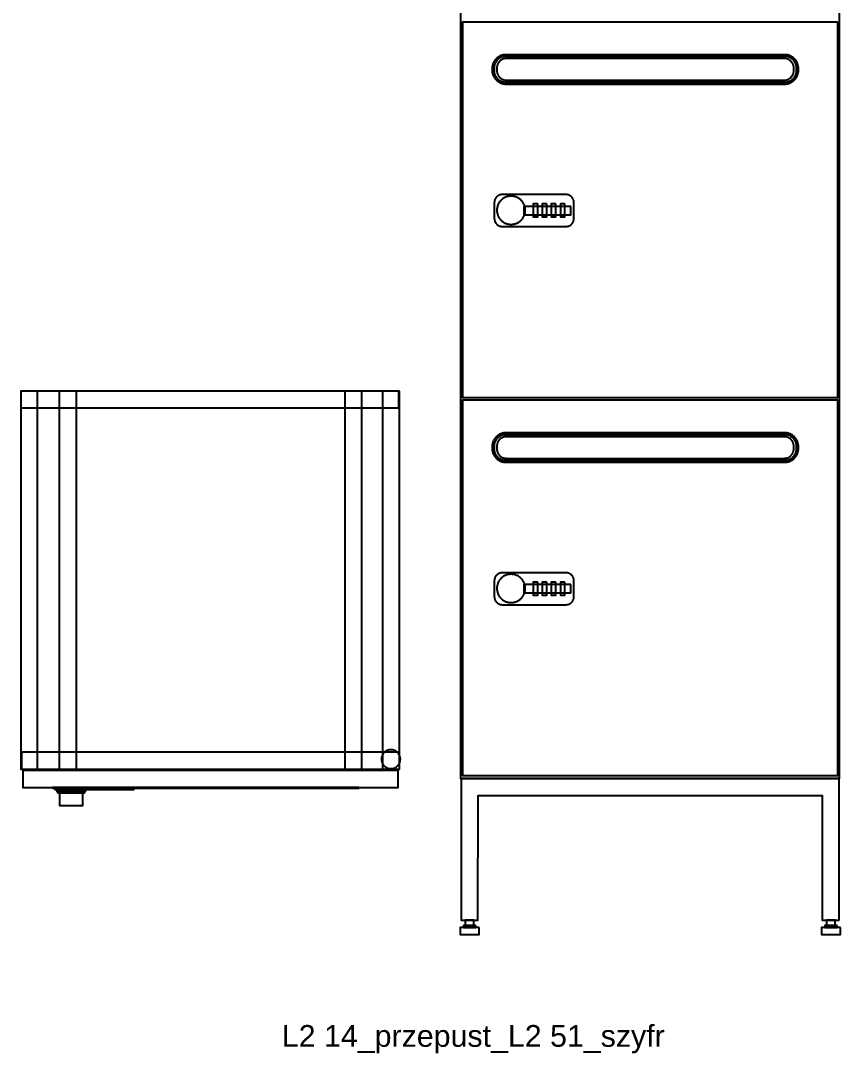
# Model space of a CAD drawing. Header units: millimetres. Extents: x 1075 to 13200, y 678 to 7235.
# Drawn here: x 2129 to 2996, y 921 to 2014 of the extents above; entities that cross this region are included whole.
import ezdxf

# ---------------------------------------------------------------- set-up
doc = ezdxf.new("R2010")
doc.units = ezdxf.units.MM
doc.styles.add('Arial', font='arial.ttf')

msp = doc.modelspace()

# ---------------------------------------------------------------- linework, layer by layer
at = {"color": 0}
for points in [[(2528.6, 1621.7), (2128.6, 1621.7), (2128.6, 1603.9), (2528.6, 1603.9)], [(2146.5, 1621.7), (2128.6, 1621.7), (2128.6, 1221.8), (2146.5, 1221.8)], [(2187.5, 1621.6), (2169.4, 1621.6), (2169.4, 1221.8), (2187.5, 1221.8)], [(2489.5, 1621.6), (2471.4, 1621.6), (2471.4, 1221.8), (2489.5, 1221.8)], [(2529.4, 1621.8), (2511.4, 1621.8), (2511.4, 1221.8), (2529.4, 1221.8)], [(2529.5, 1239.7), (2129.5, 1239.7), (2129.5, 1221.7), (2529.5, 1221.7)], [(2530.3, 1232.4), (2530.3, 1232.9), (2530.2, 1233.4), (2530.2, 1233.9), (2530.1, 1234.4), (2530, 1234.9), (2529.8, 1235.3), (2529.7, 1235.8), (2529.5, 1236.3), (2529.3, 1236.7), (2529.1, 1237.1), (2528.8, 1237.6), (2528.6, 1238), (2528.3, 1238.4), (2528, 1238.7), (2527.7, 1239.1), (2527.3, 1239.4), (2527, 1239.8), (2526.6, 1240.1), (2526.3, 1240.4), (2525.9, 1240.7), (2525.5, 1240.9), (2525, 1241.2), (2524.6, 1241.4), (2524.2, 1241.6), (2523.7, 1241.8), (2523.2, 1241.9), (2522.8, 1242.1), (2522.3, 1242.2), (2521.8, 1242.3), (2521.3, 1242.3), (2520.8, 1242.4), (2520.3, 1242.4), (2519.8, 1242.4), (2519.3, 1242.3), (2518.8, 1242.3), (2518.3, 1242.2), (2517.8, 1242.1), (2517.3, 1241.9), (2516.8, 1241.8), (2516.4, 1241.6), (2515.9, 1241.4), (2515.5, 1241.2), (2515.1, 1240.9), (2514.7, 1240.7), (2514.3, 1240.4), (2513.9, 1240.1), (2513.6, 1239.8), (2513.2, 1239.4), (2512.9, 1239.1), (2512.6, 1238.7), (2512.3, 1238.4), (2512, 1238), (2511.7, 1237.6), (2511.5, 1237.1), (2511.3, 1236.7), (2511.1, 1236.3), (2510.9, 1235.8), (2510.7, 1235.3), (2510.6, 1234.9), (2510.5, 1234.4), (2510.4, 1233.9), (2510.3, 1233.4), (2510.3, 1232.9), (2510.3, 1232.4), (2510.3, 1231.9), (2510.3, 1231.4), (2510.4, 1230.9), (2510.5, 1230.4), (2510.6, 1229.9), (2510.7, 1229.4), (2510.9, 1228.9), (2511.1, 1228.5), (2511.3, 1228), (2511.5, 1227.6), (2511.7, 1227.2), (2512, 1226.8), (2512.3, 1226.4), (2512.6, 1226), (2512.9, 1225.7), (2513.2, 1225.3), (2513.6, 1225), (2513.9, 1224.7), (2514.3, 1224.4), (2514.7, 1224.1), (2515.1, 1223.8), (2515.5, 1223.6), (2515.9, 1223.4), (2516.4, 1223.2), (2516.8, 1223), (2517.3, 1222.8), (2517.8, 1222.7), (2518.3, 1222.6), (2518.8, 1222.5), (2519.3, 1222.4), (2519.8, 1222.4), (2520.3, 1222.4), (2520.8, 1222.4), (2521.3, 1222.4), (2521.8, 1222.5), (2522.3, 1222.6), (2522.8, 1222.7), (2523.2, 1222.8), (2523.7, 1223), (2524.2, 1223.2), (2524.6, 1223.4), (2525, 1223.6), (2525.5, 1223.8), (2525.9, 1224.1), (2526.3, 1224.4), (2526.6, 1224.7), (2527, 1225), (2527.3, 1225.3), (2527.7, 1225.7), (2528, 1226), (2528.3, 1226.4), (2528.6, 1226.8), (2528.8, 1227.2), (2529.1, 1227.6), (2529.3, 1228), (2529.5, 1228.5), (2529.7, 1228.9), (2529.8, 1229.4), (2530, 1229.9), (2530.1, 1230.4), (2530.2, 1230.9), (2530.2, 1231.4), (2530.3, 1231.9)], [(2527.9, 1220.6), (2130.9, 1220.6), (2130.9, 1202.6), (2527.9, 1202.6)], [(2486.4, 1202.6), (2162.4, 1202.6), (2162.4, 1202.2), (2162.4, 1202.1), (2162.4, 1202.1), (2162.4, 1202.1), (2162.4, 1202.1), (2162.4, 1202), (2162.4, 1202), (2162.4, 1202), (2162.4, 1202), (2162.5, 1201.9), (2162.5, 1201.9), (2162.5, 1201.9), (2162.5, 1201.9), (2162.5, 1201.9), (2162.5, 1201.8), (2162.5, 1201.8), (2162.6, 1201.8), (2162.6, 1201.8), (2162.6, 1201.8), (2162.6, 1201.8), (2162.6, 1201.7), (2162.7, 1201.7), (2162.7, 1201.7), (2162.7, 1201.7), (2162.7, 1201.7), (2162.7, 1201.7), (2162.8, 1201.7), (2162.8, 1201.7), (2162.8, 1201.7), (2162.8, 1201.7), (2162.9, 1201.7), (2162.9, 1201.6), (2162.9, 1201.6), (2485.9, 1201.6), (2485.9, 1201.6), (2485.9, 1201.7), (2485.9, 1201.7), (2486, 1201.7), (2486, 1201.7), (2486, 1201.7), (2486, 1201.7), (2486.1, 1201.7), (2486.1, 1201.7), (2486.1, 1201.7), (2486.1, 1201.7), (2486.2, 1201.7), (2486.2, 1201.8), (2486.2, 1201.8), (2486.2, 1201.8), (2486.2, 1201.8), (2486.3, 1201.8), (2486.3, 1201.8), (2486.3, 1201.9), (2486.3, 1201.9), (2486.3, 1201.9), (2486.3, 1201.9), (2486.3, 1201.9), (2486.3, 1202), (2486.4, 1202), (2486.4, 1202), (2486.4, 1202), (2486.4, 1202.1), (2486.4, 1202.1), (2486.4, 1202.1), (2486.4, 1202.1), (2486.4, 1202.2)], [(2248.4, 1202.6), (2164.6, 1202.6), (2164.6, 1200.2), (2248.4, 1200.2)], [(2194.2, 1201.7), (2176.7, 1201.7), (2176.7, 1200.5), (2194.2, 1200.5)], [(2197.1, 1200.1), (2167, 1200.1), (2167, 1198.2), (2197.1, 1198.2)], [(2196.1, 1198.3), (2168, 1198.3), (2168, 1196.7), (2196.1, 1196.7)], [(2194.3, 1196.7), (2169.6, 1196.7), (2169.6, 1183.4), (2194.3, 1183.4)]]:
    msp.add_lwpolyline(points, close=True, dxfattribs=at)
msp.add_lwpolyline([(2177.6, 1200.5), (2178.9, 1200), (2180.2, 1199.7), (2181.5, 1199.4), (2182.9, 1199.1), (2184.2, 1199), (2185.6, 1199), (2186.9, 1199), (2188.3, 1199.1), (2189.6, 1199.4), (2190.9, 1199.7), (2192.2, 1200), (2193.5, 1200.5)], dxfattribs=at)
for points in [[(2995, 2812, 0), (2594, 2812, 0), (2594, 1212, 0), (2995, 1212, 0)], [(2993, 2012, 0), (2596, 2012, 0), (2596, 1615, 0), (2993, 1615, 0)], [(2951.5, 1963, 0), (2951.4, 1963.7, 0), (2951.4, 1964.5, 0), (2951.3, 1965.2, 0), (2951.2, 1965.9, 0), (2951, 1966.6, 0), (2950.8, 1967.3, 0), (2950.6, 1968, 0), (2950.3, 1968.6, 0), (2950, 1969.3, 0), (2949.7, 1969.9, 0), (2949.4, 1970.5, 0), (2949, 1971.1, 0), (2948.6, 1971.7, 0), (2948.1, 1972.2, 0), (2947.7, 1972.8, 0), (2947.2, 1973.3, 0), (2946.7, 1973.7, 0), (2946.2, 1974.2, 0), (2945.6, 1974.6, 0), (2945.1, 1975, 0), (2944.5, 1975.4, 0), (2943.9, 1975.8, 0), (2943.2, 1976.1, 0), (2942.6, 1976.4, 0), (2941.9, 1976.6, 0), (2941.3, 1976.9, 0), (2940.6, 1977.1, 0), (2939.9, 1977.2, 0), (2939.2, 1977.4, 0), (2938.4, 1977.4, 0), (2937.7, 1977.5, 0), (2936.9, 1977.5, 0), (2642, 1977.5, 0), (2641.2, 1977.5, 0), (2640.5, 1977.4, 0), (2639.8, 1977.4, 0), (2639.1, 1977.2, 0), (2638.4, 1977.1, 0), (2637.7, 1976.9, 0), (2637, 1976.6, 0), (2636.3, 1976.4, 0), (2635.7, 1976.1, 0), (2635.1, 1975.8, 0), (2634.5, 1975.4, 0), (2633.9, 1975, 0), (2633.3, 1974.6, 0), (2632.8, 1974.2, 0), (2632.2, 1973.7, 0), (2631.7, 1973.3, 0), (2631.2, 1972.8, 0), (2630.8, 1972.2, 0), (2630.4, 1971.7, 0), (2629.9, 1971.1, 0), (2629.6, 1970.5, 0), (2629.2, 1969.9, 0), (2628.9, 1969.3, 0), (2628.6, 1968.6, 0), (2628.3, 1968, 0), (2628.1, 1967.3, 0), (2627.9, 1966.6, 0), (2627.8, 1965.9, 0), (2627.6, 1965.2, 0), (2627.5, 1964.5, 0), (2627.5, 1963.7, 0), (2627.5, 1963, 0), (2627.5, 1961, 0), (2627.5, 1960.3, 0), (2627.5, 1959.6, 0), (2627.6, 1958.8, 0), (2627.8, 1958.1, 0), (2627.9, 1957.4, 0), (2628.1, 1956.7, 0), (2628.3, 1956.1, 0), (2628.6, 1955.4, 0), (2628.9, 1954.7, 0), (2629.2, 1954.1, 0), (2629.6, 1953.5, 0), (2629.9, 1952.9, 0), (2630.4, 1952.4, 0), (2630.8, 1951.8, 0), (2631.2, 1951.3, 0), (2631.7, 1950.8, 0), (2632.2, 1950.3, 0), (2632.8, 1949.8, 0), (2633.3, 1949.4, 0), (2633.9, 1949, 0), (2634.5, 1948.6, 0), (2635.1, 1948.3, 0), (2635.7, 1948, 0), (2636.3, 1947.7, 0), (2637, 1947.4, 0), (2637.7, 1947.2, 0), (2638.4, 1947, 0), (2639.1, 1946.8, 0), (2639.8, 1946.7, 0), (2640.5, 1946.6, 0), (2641.2, 1946.5, 0), (2642, 1946.5, 0), (2936.9, 1946.5, 0), (2937.7, 1946.5, 0), (2938.4, 1946.6, 0), (2939.2, 1946.7, 0), (2939.9, 1946.8, 0), (2940.6, 1947, 0), (2941.3, 1947.2, 0), (2941.9, 1947.4, 0), (2942.6, 1947.7, 0), (2943.2, 1948, 0), (2943.9, 1948.3, 0), (2944.5, 1948.6, 0), (2945.1, 1949, 0), (2945.6, 1949.4, 0), (2946.2, 1949.8, 0), (2946.7, 1950.3, 0), (2947.2, 1950.8, 0), (2947.7, 1951.3, 0), (2948.1, 1951.8, 0), (2948.6, 1952.4, 0), (2949, 1952.9, 0), (2949.4, 1953.5, 0), (2949.7, 1954.1, 0), (2950, 1954.7, 0), (2950.3, 1955.4, 0), (2950.6, 1956.1, 0), (2950.8, 1956.7, 0), (2951, 1957.4, 0), (2951.2, 1958.1, 0), (2951.3, 1958.8, 0), (2951.4, 1959.6, 0), (2951.4, 1960.3, 0), (2951.5, 1961, 0)], [(2949.5, 1963.5, 0), (2949.5, 1964.1, 0), (2949.4, 1964.7, 0), (2949.3, 1965.3, 0), (2949.2, 1965.9, 0), (2949.1, 1966.5, 0), (2948.9, 1967.1, 0), (2948.7, 1967.6, 0), (2948.5, 1968.2, 0), (2948.3, 1968.7, 0), (2948, 1969.2, 0), (2947.7, 1969.7, 0), (2947.4, 1970.2, 0), (2947.1, 1970.7, 0), (2946.7, 1971.2, 0), (2946.3, 1971.6, 0), (2946, 1972, 0), (2945.5, 1972.4, 0), (2945.1, 1972.8, 0), (2944.6, 1973.1, 0), (2944.2, 1973.5, 0), (2943.7, 1973.8, 0), (2943.2, 1974.1, 0), (2942.7, 1974.3, 0), (2942.1, 1974.6, 0), (2941.6, 1974.8, 0), (2941, 1975, 0), (2940.5, 1975.1, 0), (2939.9, 1975.3, 0), (2939.3, 1975.4, 0), (2938.7, 1975.5, 0), (2938.1, 1975.5, 0), (2937.5, 1975.5, 0), (2641.5, 1975.5, 0), (2640.9, 1975.5, 0), (2640.2, 1975.5, 0), (2639.6, 1975.4, 0), (2639.1, 1975.3, 0), (2638.5, 1975.1, 0), (2637.9, 1975, 0), (2637.3, 1974.8, 0), (2636.8, 1974.6, 0), (2636.3, 1974.3, 0), (2635.8, 1974.1, 0), (2635.2, 1973.8, 0), (2634.8, 1973.5, 0), (2634.3, 1973.1, 0), (2633.8, 1972.8, 0), (2633.4, 1972.4, 0), (2633, 1972, 0), (2632.6, 1971.6, 0), (2632.2, 1971.2, 0), (2631.9, 1970.7, 0), (2631.5, 1970.2, 0), (2631.2, 1969.7, 0), (2630.9, 1969.2, 0), (2630.7, 1968.7, 0), (2630.4, 1968.2, 0), (2630.2, 1967.6, 0), (2630, 1967.1, 0), (2629.8, 1966.5, 0), (2629.7, 1965.9, 0), (2629.6, 1965.3, 0), (2629.5, 1964.7, 0), (2629.5, 1964.1, 0), (2629.5, 1963.5, 0), (2629.5, 1960.5, 0), (2629.5, 1959.9, 0), (2629.5, 1959.3, 0), (2629.6, 1958.7, 0), (2629.7, 1958.1, 0), (2629.8, 1957.5, 0), (2630, 1957, 0), (2630.2, 1956.4, 0), (2630.4, 1955.9, 0), (2630.7, 1955.3, 0), (2630.9, 1954.8, 0), (2631.2, 1954.3, 0), (2631.5, 1953.8, 0), (2631.9, 1953.3, 0), (2632.2, 1952.9, 0), (2632.6, 1952.5, 0), (2633, 1952, 0), (2633.4, 1951.6, 0), (2633.8, 1951.3, 0), (2634.3, 1950.9, 0), (2634.8, 1950.6, 0), (2635.2, 1950.3, 0), (2635.8, 1950, 0), (2636.3, 1949.7, 0), (2636.8, 1949.5, 0), (2637.3, 1949.2, 0), (2637.9, 1949.1, 0), (2638.5, 1948.9, 0), (2639.1, 1948.8, 0), (2639.6, 1948.7, 0), (2640.2, 1948.6, 0), (2640.9, 1948.5, 0), (2641.5, 1948.5, 0), (2937.5, 1948.5, 0), (2938.1, 1948.5, 0), (2938.7, 1948.6, 0), (2939.3, 1948.7, 0), (2939.9, 1948.8, 0), (2940.5, 1948.9, 0), (2941, 1949.1, 0), (2941.6, 1949.2, 0), (2942.1, 1949.5, 0), (2942.7, 1949.7, 0), (2943.2, 1950, 0), (2943.7, 1950.3, 0), (2944.2, 1950.6, 0), (2944.6, 1950.9, 0), (2945.1, 1951.3, 0), (2945.5, 1951.6, 0), (2946, 1952, 0), (2946.3, 1952.5, 0), (2946.7, 1952.9, 0), (2947.1, 1953.3, 0), (2947.4, 1953.8, 0), (2947.7, 1954.3, 0), (2948, 1954.8, 0), (2948.3, 1955.3, 0), (2948.5, 1955.9, 0), (2948.7, 1956.4, 0), (2948.9, 1957, 0), (2949.1, 1957.5, 0), (2949.2, 1958.1, 0), (2949.3, 1958.7, 0), (2949.4, 1959.3, 0), (2949.5, 1959.9, 0), (2949.5, 1960.5, 0)], [(2946.6, 1963.3, 0), (2946.6, 1963.8, 0), (2946.5, 1964.4, 0), (2946.5, 1964.9, 0), (2946.4, 1965.4, 0), (2946.3, 1965.9, 0), (2946.1, 1966.3, 0), (2946, 1966.8, 0), (2945.8, 1967.3, 0), (2945.6, 1967.7, 0), (2945.3, 1968.2, 0), (2945.1, 1968.6, 0), (2944.8, 1969, 0), (2944.6, 1969.4, 0), (2944.3, 1969.8, 0), (2943.9, 1970.2, 0), (2943.6, 1970.5, 0), (2943.2, 1970.8, 0), (2942.9, 1971.2, 0), (2942.5, 1971.5, 0), (2942.1, 1971.8, 0), (2941.7, 1972, 0), (2941.3, 1972.3, 0), (2940.8, 1972.5, 0), (2940.4, 1972.7, 0), (2939.9, 1972.9, 0), (2939.4, 1973, 0), (2939, 1973.2, 0), (2938.5, 1973.3, 0), (2938, 1973.4, 0), (2937.5, 1973.4, 0), (2936.9, 1973.5, 0), (2936.4, 1973.5, 0), (2642.5, 1973.5, 0), (2642, 1973.5, 0), (2641.5, 1973.4, 0), (2641, 1973.4, 0), (2640.5, 1973.3, 0), (2640, 1973.2, 0), (2639.5, 1973, 0), (2639, 1972.9, 0), (2638.6, 1972.7, 0), (2638.1, 1972.5, 0), (2637.7, 1972.3, 0), (2637.3, 1972, 0), (2636.8, 1971.8, 0), (2636.4, 1971.5, 0), (2636.1, 1971.2, 0), (2635.7, 1970.8, 0), (2635.3, 1970.5, 0), (2635, 1970.2, 0), (2634.7, 1969.8, 0), (2634.4, 1969.4, 0), (2634.1, 1969, 0), (2633.8, 1968.6, 0), (2633.6, 1968.2, 0), (2633.4, 1967.7, 0), (2633.2, 1967.3, 0), (2633, 1966.8, 0), (2632.8, 1966.3, 0), (2632.7, 1965.9, 0), (2632.6, 1965.4, 0), (2632.5, 1964.9, 0), (2632.4, 1964.4, 0), (2632.4, 1963.8, 0), (2632.4, 1963.3, 0), (2632.4, 1960.7, 0), (2632.4, 1960.2, 0), (2632.4, 1959.7, 0), (2632.5, 1959.2, 0), (2632.6, 1958.7, 0), (2632.7, 1958.2, 0), (2632.8, 1957.7, 0), (2633, 1957.2, 0), (2633.2, 1956.8, 0), (2633.4, 1956.3, 0), (2633.6, 1955.9, 0), (2633.8, 1955.4, 0), (2634.1, 1955, 0), (2634.4, 1954.6, 0), (2634.7, 1954.3, 0), (2635, 1953.9, 0), (2635.3, 1953.5, 0), (2635.7, 1953.2, 0), (2636.1, 1952.9, 0), (2636.4, 1952.6, 0), (2636.8, 1952.3, 0), (2637.3, 1952, 0), (2637.7, 1951.8, 0), (2638.1, 1951.6, 0), (2638.6, 1951.3, 0), (2639, 1951.2, 0), (2639.5, 1951, 0), (2640, 1950.9, 0), (2640.5, 1950.8, 0), (2641, 1950.7, 0), (2641.5, 1950.6, 0), (2642, 1950.6, 0), (2642.5, 1950.5, 0), (2936.4, 1950.5, 0), (2936.9, 1950.6, 0), (2937.5, 1950.6, 0), (2938, 1950.7, 0), (2938.5, 1950.8, 0), (2939, 1950.9, 0), (2939.4, 1951, 0), (2939.9, 1951.2, 0), (2940.4, 1951.3, 0), (2940.8, 1951.6, 0), (2941.3, 1951.8, 0), (2941.7, 1952, 0), (2942.1, 1952.3, 0), (2942.5, 1952.6, 0), (2942.9, 1952.9, 0), (2943.2, 1953.2, 0), (2943.6, 1953.5, 0), (2943.9, 1953.9, 0), (2944.3, 1954.3, 0), (2944.6, 1954.6, 0), (2944.8, 1955, 0), (2945.1, 1955.4, 0), (2945.3, 1955.9, 0), (2945.6, 1956.3, 0), (2945.8, 1956.8, 0), (2946, 1957.2, 0), (2946.1, 1957.7, 0), (2946.3, 1958.2, 0), (2946.4, 1958.7, 0), (2946.5, 1959.2, 0), (2946.5, 1959.7, 0), (2946.6, 1960.2, 0), (2946.6, 1960.7, 0)], [(2714, 1821.2, 0.5), (2713.9, 1821.6, 0.5), (2713.9, 1822, 0.5), (2713.9, 1822.5, 0.5), (2713.8, 1822.9, 0.5), (2713.7, 1823.3, 0.5), (2713.6, 1823.7, 0.5), (2713.4, 1824.1, 0.5), (2713.3, 1824.4, 0.5), (2713.1, 1824.8, 0.5), (2712.9, 1825.2, 0.5), (2712.7, 1825.5, 0.5), (2712.5, 1825.9, 0.5), (2712.3, 1826.2, 0.5), (2712, 1826.5, 0.5), (2711.8, 1826.8, 0.5), (2711.5, 1827.1, 0.5), (2711.2, 1827.4, 0.5), (2710.9, 1827.7, 0.5), (2710.6, 1827.9, 0.5), (2710.3, 1828.1, 0.5), (2709.9, 1828.4, 0.5), (2709.6, 1828.6, 0.5), (2709.2, 1828.7, 0.5), (2708.8, 1828.9, 0.5), (2708.4, 1829.1, 0.5), (2708.1, 1829.2, 0.5), (2707.7, 1829.3, 0.5), (2707.3, 1829.4, 0.5), (2706.8, 1829.5, 0.5), (2706.4, 1829.5, 0.5), (2706, 1829.6, 0.5), (2705.6, 1829.6, 0.5), (2638.1, 1829.6, 0.5), (2637.7, 1829.6, 0.5), (2637.3, 1829.5, 0.5), (2636.9, 1829.5, 0.5), (2636.4, 1829.4, 0.5), (2636, 1829.3, 0.5), (2635.6, 1829.2, 0.5), (2635.2, 1829.1, 0.5), (2634.9, 1828.9, 0.5), (2634.5, 1828.7, 0.5), (2634.1, 1828.6, 0.5), (2633.8, 1828.4, 0.5), (2633.4, 1828.1, 0.5), (2633.1, 1827.9, 0.5), (2632.8, 1827.7, 0.5), (2632.5, 1827.4, 0.5), (2632.2, 1827.1, 0.5), (2631.9, 1826.8, 0.5), (2631.7, 1826.5, 0.5), (2631.4, 1826.2, 0.5), (2631.2, 1825.9, 0.5), (2631, 1825.5, 0.5), (2630.7, 1825.2, 0.5), (2630.6, 1824.8, 0.5), (2630.4, 1824.4, 0.5), (2630.2, 1824.1, 0.5), (2630.1, 1823.7, 0.5), (2630, 1823.3, 0.5), (2629.9, 1822.9, 0.5), (2629.8, 1822.5, 0.5), (2629.8, 1822, 0.5), (2629.7, 1821.6, 0.5), (2629.7, 1821.2, 0.5), (2629.7, 1804.2, 0.5), (2629.7, 1803.8, 0.5), (2629.8, 1803.4, 0.5), (2629.8, 1802.9, 0.5), (2629.9, 1802.5, 0.5), (2630, 1802.1, 0.5), (2630.1, 1801.7, 0.5), (2630.2, 1801.3, 0.5), (2630.4, 1800.9, 0.5), (2630.6, 1800.6, 0.5), (2630.7, 1800.2, 0.5), (2631, 1799.9, 0.5), (2631.2, 1799.5, 0.5), (2631.4, 1799.2, 0.5), (2631.7, 1798.9, 0.5), (2631.9, 1798.6, 0.5), (2632.2, 1798.3, 0.5), (2632.5, 1798, 0.5), (2632.8, 1797.7, 0.5), (2633.1, 1797.5, 0.5), (2633.4, 1797.2, 0.5), (2633.8, 1797, 0.5), (2634.1, 1796.8, 0.5), (2634.5, 1796.6, 0.5), (2634.9, 1796.5, 0.5), (2635.2, 1796.3, 0.5), (2635.6, 1796.2, 0.5), (2636, 1796.1, 0.5), (2636.4, 1796, 0.5), (2636.9, 1795.9, 0.5), (2637.3, 1795.9, 0.5), (2637.7, 1795.8, 0.5), (2638.1, 1795.8, 0.5), (2705.6, 1795.8, 0.5), (2706, 1795.8, 0.5), (2706.4, 1795.9, 0.5), (2706.8, 1795.9, 0.5), (2707.3, 1796, 0.5), (2707.7, 1796.1, 0.5), (2708.1, 1796.2, 0.5), (2708.4, 1796.3, 0.5), (2708.8, 1796.5, 0.5), (2709.2, 1796.6, 0.5), (2709.6, 1796.8, 0.5), (2709.9, 1797, 0.5), (2710.3, 1797.2, 0.5), (2710.6, 1797.5, 0.5), (2710.9, 1797.7, 0.5), (2711.2, 1798, 0.5), (2711.5, 1798.3, 0.5), (2711.8, 1798.6, 0.5), (2712, 1798.9, 0.5), (2712.3, 1799.2, 0.5), (2712.5, 1799.5, 0.5), (2712.7, 1799.9, 0.5), (2712.9, 1800.2, 0.5), (2713.1, 1800.6, 0.5), (2713.3, 1800.9, 0.5), (2713.4, 1801.3, 0.5), (2713.6, 1801.7, 0.5), (2713.7, 1802.1, 0.5), (2713.8, 1802.5, 0.5), (2713.9, 1802.9, 0.5), (2713.9, 1803.4, 0.5), (2713.9, 1803.8, 0.5), (2714, 1804.2, 0.5)], [(2662.5, 1813, 0.5), (2662.4, 1813.8, 0.5), (2662.4, 1814.6, 0.5), (2662.3, 1815.3, 0.5), (2662.2, 1816, 0.5), (2662, 1816.8, 0.5), (2661.8, 1817.5, 0.5), (2661.6, 1818.2, 0.5), (2661.3, 1818.9, 0.5), (2661, 1819.5, 0.5), (2660.7, 1820.2, 0.5), (2660.3, 1820.8, 0.5), (2659.9, 1821.4, 0.5), (2659.5, 1822, 0.5), (2659, 1822.6, 0.5), (2658.6, 1823.1, 0.5), (2658.1, 1823.6, 0.5), (2657.5, 1824.1, 0.5), (2657, 1824.6, 0.5), (2656.4, 1825, 0.5), (2655.8, 1825.5, 0.5), (2655.2, 1825.9, 0.5), (2654.6, 1826.2, 0.5), (2654, 1826.5, 0.5), (2653.3, 1826.8, 0.5), (2652.6, 1827.1, 0.5), (2651.9, 1827.3, 0.5), (2651.2, 1827.6, 0.5), (2650.5, 1827.7, 0.5), (2649.7, 1827.9, 0.5), (2649, 1827.9, 0.5), (2648.2, 1828, 0.5), (2647.5, 1828, 0.5), (2646.7, 1828, 0.5), (2645.9, 1827.9, 0.5), (2645.2, 1827.9, 0.5), (2644.4, 1827.7, 0.5), (2643.7, 1827.6, 0.5), (2643, 1827.3, 0.5), (2642.3, 1827.1, 0.5), (2641.6, 1826.8, 0.5), (2641, 1826.5, 0.5), (2640.3, 1826.2, 0.5), (2639.7, 1825.9, 0.5), (2639.1, 1825.5, 0.5), (2638.5, 1825, 0.5), (2637.9, 1824.6, 0.5), (2637.4, 1824.1, 0.5), (2636.8, 1823.6, 0.5), (2636.4, 1823.1, 0.5), (2635.9, 1822.6, 0.5), (2635.4, 1822, 0.5), (2635, 1821.4, 0.5), (2634.6, 1820.8, 0.5), (2634.3, 1820.2, 0.5), (2633.9, 1819.5, 0.5), (2633.6, 1818.9, 0.5), (2633.4, 1818.2, 0.5), (2633.1, 1817.5, 0.5), (2632.9, 1816.8, 0.5), (2632.8, 1816, 0.5), (2632.6, 1815.3, 0.5), (2632.5, 1814.6, 0.5), (2632.5, 1813.8, 0.5), (2632.5, 1813, 0.5), (2632.5, 1812.2, 0.5), (2632.5, 1811.5, 0.5), (2632.6, 1810.7, 0.5), (2632.8, 1810, 0.5), (2632.9, 1809.3, 0.5), (2633.1, 1808.6, 0.5), (2633.4, 1807.9, 0.5), (2633.6, 1807.2, 0.5), (2633.9, 1806.5, 0.5), (2634.3, 1805.9, 0.5), (2634.6, 1805.2, 0.5), (2635, 1804.6, 0.5), (2635.4, 1804, 0.5), (2635.9, 1803.5, 0.5), (2636.4, 1802.9, 0.5), (2636.8, 1802.4, 0.5), (2637.4, 1801.9, 0.5), (2637.9, 1801.4, 0.5), (2638.5, 1801, 0.5), (2639.1, 1800.6, 0.5), (2639.7, 1800.2, 0.5), (2640.3, 1799.8, 0.5), (2641, 1799.5, 0.5), (2641.6, 1799.2, 0.5), (2642.3, 1798.9, 0.5), (2643, 1798.7, 0.5), (2643.7, 1798.5, 0.5), (2644.4, 1798.3, 0.5), (2645.2, 1798.2, 0.5), (2645.9, 1798.1, 0.5), (2646.7, 1798, 0.5), (2647.5, 1798, 0.5), (2648.2, 1798, 0.5), (2649, 1798.1, 0.5), (2649.7, 1798.2, 0.5), (2650.5, 1798.3, 0.5), (2651.2, 1798.5, 0.5), (2651.9, 1798.7, 0.5), (2652.6, 1798.9, 0.5), (2653.3, 1799.2, 0.5), (2654, 1799.5, 0.5), (2654.6, 1799.8, 0.5), (2655.2, 1800.2, 0.5), (2655.8, 1800.6, 0.5), (2656.4, 1801, 0.5), (2657, 1801.4, 0.5), (2657.5, 1801.9, 0.5), (2658.1, 1802.4, 0.5), (2658.6, 1802.9, 0.5), (2659, 1803.5, 0.5), (2659.5, 1804, 0.5), (2659.9, 1804.6, 0.5), (2660.3, 1805.2, 0.5), (2660.7, 1805.9, 0.5), (2661, 1806.5, 0.5), (2661.3, 1807.2, 0.5), (2661.6, 1807.9, 0.5), (2661.8, 1808.6, 0.5), (2662, 1809.3, 0.5), (2662.2, 1810, 0.5), (2662.3, 1810.7, 0.5), (2662.4, 1811.5, 0.5), (2662.4, 1812.2, 0.5)], [(2710.6, 1817, 0.5), (2660.9, 1817, 0.5), (2660.9, 1808.2, 0.5), (2710.6, 1808.2, 0.5)], [(2675.7, 1819.6, 0.5), (2670.9, 1819.6, 0.5), (2670.9, 1805.9, 0.5), (2675.7, 1805.9, 0.5)], [(2685.2, 1819.6, 0.5), (2680.4, 1819.6, 0.5), (2680.4, 1805.9, 0.5), (2685.2, 1805.9, 0.5)], [(2694.7, 1819.6, 0.5), (2690, 1819.6, 0.5), (2690, 1805.9, 0.5), (2694.7, 1805.9, 0.5)], [(2704.4, 1819.6, 0.5), (2699.7, 1819.6, 0.5), (2699.7, 1805.9, 0.5), (2704.4, 1805.9, 0.5)], [(2993, 1612, 0), (2596, 1612, 0), (2596, 1215, 0), (2993, 1215, 0)], [(2951.5, 1563, 0), (2951.4, 1563.7, 0), (2951.4, 1564.5, 0), (2951.3, 1565.2, 0), (2951.2, 1565.9, 0), (2951, 1566.6, 0), (2950.8, 1567.3, 0), (2950.6, 1568, 0), (2950.3, 1568.6, 0), (2950, 1569.3, 0), (2949.7, 1569.9, 0), (2949.4, 1570.5, 0), (2949, 1571.1, 0), (2948.6, 1571.7, 0), (2948.1, 1572.2, 0), (2947.7, 1572.8, 0), (2947.2, 1573.3, 0), (2946.7, 1573.7, 0), (2946.2, 1574.2, 0), (2945.6, 1574.6, 0), (2945.1, 1575, 0), (2944.5, 1575.4, 0), (2943.9, 1575.8, 0), (2943.2, 1576.1, 0), (2942.6, 1576.4, 0), (2941.9, 1576.6, 0), (2941.3, 1576.9, 0), (2940.6, 1577.1, 0), (2939.9, 1577.2, 0), (2939.2, 1577.4, 0), (2938.4, 1577.4, 0), (2937.7, 1577.5, 0), (2936.9, 1577.5, 0), (2642, 1577.5, 0), (2641.2, 1577.5, 0), (2640.5, 1577.4, 0), (2639.8, 1577.4, 0), (2639.1, 1577.2, 0), (2638.4, 1577.1, 0), (2637.7, 1576.9, 0), (2637, 1576.6, 0), (2636.3, 1576.4, 0), (2635.7, 1576.1, 0), (2635.1, 1575.8, 0), (2634.5, 1575.4, 0), (2633.9, 1575, 0), (2633.3, 1574.6, 0), (2632.8, 1574.2, 0), (2632.2, 1573.7, 0), (2631.7, 1573.3, 0), (2631.2, 1572.8, 0), (2630.8, 1572.2, 0), (2630.4, 1571.7, 0), (2629.9, 1571.1, 0), (2629.6, 1570.5, 0), (2629.2, 1569.9, 0), (2628.9, 1569.3, 0), (2628.6, 1568.6, 0), (2628.3, 1568, 0), (2628.1, 1567.3, 0), (2627.9, 1566.6, 0), (2627.8, 1565.9, 0), (2627.6, 1565.2, 0), (2627.5, 1564.5, 0), (2627.5, 1563.7, 0), (2627.5, 1563, 0), (2627.5, 1561, 0), (2627.5, 1560.3, 0), (2627.5, 1559.6, 0), (2627.6, 1558.8, 0), (2627.8, 1558.1, 0), (2627.9, 1557.4, 0), (2628.1, 1556.7, 0), (2628.3, 1556.1, 0), (2628.6, 1555.4, 0), (2628.9, 1554.7, 0), (2629.2, 1554.1, 0), (2629.6, 1553.5, 0), (2629.9, 1552.9, 0), (2630.4, 1552.4, 0), (2630.8, 1551.8, 0), (2631.2, 1551.3, 0), (2631.7, 1550.8, 0), (2632.2, 1550.3, 0), (2632.8, 1549.8, 0), (2633.3, 1549.4, 0), (2633.9, 1549, 0), (2634.5, 1548.6, 0), (2635.1, 1548.3, 0), (2635.7, 1548, 0), (2636.3, 1547.7, 0), (2637, 1547.4, 0), (2637.7, 1547.2, 0), (2638.4, 1547, 0), (2639.1, 1546.8, 0), (2639.8, 1546.7, 0), (2640.5, 1546.6, 0), (2641.2, 1546.5, 0), (2642, 1546.5, 0), (2936.9, 1546.5, 0), (2937.7, 1546.5, 0), (2938.4, 1546.6, 0), (2939.2, 1546.7, 0), (2939.9, 1546.8, 0), (2940.6, 1547, 0), (2941.3, 1547.2, 0), (2941.9, 1547.4, 0), (2942.6, 1547.7, 0), (2943.2, 1548, 0), (2943.9, 1548.3, 0), (2944.5, 1548.6, 0), (2945.1, 1549, 0), (2945.6, 1549.4, 0), (2946.2, 1549.8, 0), (2946.7, 1550.3, 0), (2947.2, 1550.8, 0), (2947.7, 1551.3, 0), (2948.1, 1551.8, 0), (2948.6, 1552.4, 0), (2949, 1552.9, 0), (2949.4, 1553.5, 0), (2949.7, 1554.1, 0), (2950, 1554.7, 0), (2950.3, 1555.4, 0), (2950.6, 1556.1, 0), (2950.8, 1556.7, 0), (2951, 1557.4, 0), (2951.2, 1558.1, 0), (2951.3, 1558.8, 0), (2951.4, 1559.6, 0), (2951.4, 1560.3, 0), (2951.5, 1561, 0)], [(2949.5, 1563.5, 0), (2949.5, 1564.1, 0), (2949.4, 1564.7, 0), (2949.3, 1565.3, 0), (2949.2, 1565.9, 0), (2949.1, 1566.5, 0), (2948.9, 1567.1, 0), (2948.7, 1567.6, 0), (2948.5, 1568.2, 0), (2948.3, 1568.7, 0), (2948, 1569.2, 0), (2947.7, 1569.7, 0), (2947.4, 1570.2, 0), (2947.1, 1570.7, 0), (2946.7, 1571.2, 0), (2946.3, 1571.6, 0), (2946, 1572, 0), (2945.5, 1572.4, 0), (2945.1, 1572.8, 0), (2944.6, 1573.1, 0), (2944.2, 1573.5, 0), (2943.7, 1573.8, 0), (2943.2, 1574.1, 0), (2942.7, 1574.3, 0), (2942.1, 1574.6, 0), (2941.6, 1574.8, 0), (2941, 1575, 0), (2940.5, 1575.1, 0), (2939.9, 1575.3, 0), (2939.3, 1575.4, 0), (2938.7, 1575.5, 0), (2938.1, 1575.5, 0), (2937.5, 1575.5, 0), (2641.5, 1575.5, 0), (2640.9, 1575.5, 0), (2640.2, 1575.5, 0), (2639.6, 1575.4, 0), (2639.1, 1575.3, 0), (2638.5, 1575.1, 0), (2637.9, 1575, 0), (2637.3, 1574.8, 0), (2636.8, 1574.6, 0), (2636.3, 1574.3, 0), (2635.8, 1574.1, 0), (2635.2, 1573.8, 0), (2634.8, 1573.5, 0), (2634.3, 1573.1, 0), (2633.8, 1572.8, 0), (2633.4, 1572.4, 0), (2633, 1572, 0), (2632.6, 1571.6, 0), (2632.2, 1571.2, 0), (2631.9, 1570.7, 0), (2631.5, 1570.2, 0), (2631.2, 1569.7, 0), (2630.9, 1569.2, 0), (2630.7, 1568.7, 0), (2630.4, 1568.2, 0), (2630.2, 1567.6, 0), (2630, 1567.1, 0), (2629.8, 1566.5, 0), (2629.7, 1565.9, 0), (2629.6, 1565.3, 0), (2629.5, 1564.7, 0), (2629.5, 1564.1, 0), (2629.5, 1563.5, 0), (2629.5, 1560.5, 0), (2629.5, 1559.9, 0), (2629.5, 1559.3, 0), (2629.6, 1558.7, 0), (2629.7, 1558.1, 0), (2629.8, 1557.5, 0), (2630, 1557, 0), (2630.2, 1556.4, 0), (2630.4, 1555.9, 0), (2630.7, 1555.3, 0), (2630.9, 1554.8, 0), (2631.2, 1554.3, 0), (2631.5, 1553.8, 0), (2631.9, 1553.3, 0), (2632.2, 1552.9, 0), (2632.6, 1552.5, 0), (2633, 1552, 0), (2633.4, 1551.6, 0), (2633.8, 1551.3, 0), (2634.3, 1550.9, 0), (2634.8, 1550.6, 0), (2635.2, 1550.3, 0), (2635.8, 1550, 0), (2636.3, 1549.7, 0), (2636.8, 1549.5, 0), (2637.3, 1549.2, 0), (2637.9, 1549.1, 0), (2638.5, 1548.9, 0), (2639.1, 1548.8, 0), (2639.6, 1548.7, 0), (2640.2, 1548.6, 0), (2640.9, 1548.5, 0), (2641.5, 1548.5, 0), (2937.5, 1548.5, 0), (2938.1, 1548.5, 0), (2938.7, 1548.6, 0), (2939.3, 1548.7, 0), (2939.9, 1548.8, 0), (2940.5, 1548.9, 0), (2941, 1549.1, 0), (2941.6, 1549.2, 0), (2942.1, 1549.5, 0), (2942.7, 1549.7, 0), (2943.2, 1550, 0), (2943.7, 1550.3, 0), (2944.2, 1550.6, 0), (2944.6, 1550.9, 0), (2945.1, 1551.3, 0), (2945.5, 1551.6, 0), (2946, 1552, 0), (2946.3, 1552.5, 0), (2946.7, 1552.9, 0), (2947.1, 1553.3, 0), (2947.4, 1553.8, 0), (2947.7, 1554.3, 0), (2948, 1554.8, 0), (2948.3, 1555.3, 0), (2948.5, 1555.9, 0), (2948.7, 1556.4, 0), (2948.9, 1557, 0), (2949.1, 1557.5, 0), (2949.2, 1558.1, 0), (2949.3, 1558.7, 0), (2949.4, 1559.3, 0), (2949.5, 1559.9, 0), (2949.5, 1560.5, 0)], [(2946.6, 1563.3, 0), (2946.6, 1563.8, 0), (2946.5, 1564.4, 0), (2946.5, 1564.9, 0), (2946.4, 1565.4, 0), (2946.3, 1565.9, 0), (2946.1, 1566.3, 0), (2946, 1566.8, 0), (2945.8, 1567.3, 0), (2945.6, 1567.7, 0), (2945.3, 1568.2, 0), (2945.1, 1568.6, 0), (2944.8, 1569, 0), (2944.6, 1569.4, 0), (2944.3, 1569.8, 0), (2943.9, 1570.2, 0), (2943.6, 1570.5, 0), (2943.2, 1570.8, 0), (2942.9, 1571.2, 0), (2942.5, 1571.5, 0), (2942.1, 1571.8, 0), (2941.7, 1572, 0), (2941.3, 1572.3, 0), (2940.8, 1572.5, 0), (2940.4, 1572.7, 0), (2939.9, 1572.9, 0), (2939.4, 1573, 0), (2939, 1573.2, 0), (2938.5, 1573.3, 0), (2938, 1573.4, 0), (2937.5, 1573.4, 0), (2936.9, 1573.5, 0), (2936.4, 1573.5, 0), (2642.5, 1573.5, 0), (2642, 1573.5, 0), (2641.5, 1573.4, 0), (2641, 1573.4, 0), (2640.5, 1573.3, 0), (2640, 1573.2, 0), (2639.5, 1573, 0), (2639, 1572.9, 0), (2638.6, 1572.7, 0), (2638.1, 1572.5, 0), (2637.7, 1572.3, 0), (2637.3, 1572, 0), (2636.8, 1571.8, 0), (2636.4, 1571.5, 0), (2636.1, 1571.2, 0), (2635.7, 1570.8, 0), (2635.3, 1570.5, 0), (2635, 1570.2, 0), (2634.7, 1569.8, 0), (2634.4, 1569.4, 0), (2634.1, 1569, 0), (2633.8, 1568.6, 0), (2633.6, 1568.2, 0), (2633.4, 1567.7, 0), (2633.2, 1567.3, 0), (2633, 1566.8, 0), (2632.8, 1566.3, 0), (2632.7, 1565.9, 0), (2632.6, 1565.4, 0), (2632.5, 1564.9, 0), (2632.4, 1564.4, 0), (2632.4, 1563.8, 0), (2632.4, 1563.3, 0), (2632.4, 1560.7, 0), (2632.4, 1560.2, 0), (2632.4, 1559.7, 0), (2632.5, 1559.2, 0), (2632.6, 1558.7, 0), (2632.7, 1558.2, 0), (2632.8, 1557.7, 0), (2633, 1557.2, 0), (2633.2, 1556.8, 0), (2633.4, 1556.3, 0), (2633.6, 1555.9, 0), (2633.8, 1555.4, 0), (2634.1, 1555, 0), (2634.4, 1554.6, 0), (2634.7, 1554.3, 0), (2635, 1553.9, 0), (2635.3, 1553.5, 0), (2635.7, 1553.2, 0), (2636.1, 1552.9, 0), (2636.4, 1552.6, 0), (2636.8, 1552.3, 0), (2637.3, 1552, 0), (2637.7, 1551.8, 0), (2638.1, 1551.6, 0), (2638.6, 1551.3, 0), (2639, 1551.2, 0), (2639.5, 1551, 0), (2640, 1550.9, 0), (2640.5, 1550.8, 0), (2641, 1550.7, 0), (2641.5, 1550.6, 0), (2642, 1550.6, 0), (2642.5, 1550.5, 0), (2936.4, 1550.5, 0), (2936.9, 1550.6, 0), (2937.5, 1550.6, 0), (2938, 1550.7, 0), (2938.5, 1550.8, 0), (2939, 1550.9, 0), (2939.4, 1551, 0), (2939.9, 1551.2, 0), (2940.4, 1551.3, 0), (2940.8, 1551.6, 0), (2941.3, 1551.8, 0), (2941.7, 1552, 0), (2942.1, 1552.3, 0), (2942.5, 1552.6, 0), (2942.9, 1552.9, 0), (2943.2, 1553.2, 0), (2943.6, 1553.5, 0), (2943.9, 1553.9, 0), (2944.3, 1554.3, 0), (2944.6, 1554.6, 0), (2944.8, 1555, 0), (2945.1, 1555.4, 0), (2945.3, 1555.9, 0), (2945.6, 1556.3, 0), (2945.8, 1556.8, 0), (2946, 1557.2, 0), (2946.1, 1557.7, 0), (2946.3, 1558.2, 0), (2946.4, 1558.7, 0), (2946.5, 1559.2, 0), (2946.5, 1559.7, 0), (2946.6, 1560.2, 0), (2946.6, 1560.7, 0)], [(2714, 1421.2, 0.5), (2713.9, 1421.6, 0.5), (2713.9, 1422, 0.5), (2713.9, 1422.5, 0.5), (2713.8, 1422.9, 0.5), (2713.7, 1423.3, 0.5), (2713.6, 1423.7, 0.5), (2713.4, 1424.1, 0.5), (2713.3, 1424.4, 0.5), (2713.1, 1424.8, 0.5), (2712.9, 1425.2, 0.5), (2712.7, 1425.5, 0.5), (2712.5, 1425.9, 0.5), (2712.3, 1426.2, 0.5), (2712, 1426.5, 0.5), (2711.8, 1426.8, 0.5), (2711.5, 1427.1, 0.5), (2711.2, 1427.4, 0.5), (2710.9, 1427.7, 0.5), (2710.6, 1427.9, 0.5), (2710.3, 1428.1, 0.5), (2709.9, 1428.4, 0.5), (2709.6, 1428.6, 0.5), (2709.2, 1428.7, 0.5), (2708.8, 1428.9, 0.5), (2708.4, 1429.1, 0.5), (2708.1, 1429.2, 0.5), (2707.7, 1429.3, 0.5), (2707.3, 1429.4, 0.5), (2706.8, 1429.5, 0.5), (2706.4, 1429.5, 0.5), (2706, 1429.6, 0.5), (2705.6, 1429.6, 0.5), (2638.1, 1429.6, 0.5), (2637.7, 1429.6, 0.5), (2637.3, 1429.5, 0.5), (2636.9, 1429.5, 0.5), (2636.4, 1429.4, 0.5), (2636, 1429.3, 0.5), (2635.6, 1429.2, 0.5), (2635.2, 1429.1, 0.5), (2634.9, 1428.9, 0.5), (2634.5, 1428.7, 0.5), (2634.1, 1428.6, 0.5), (2633.8, 1428.4, 0.5), (2633.4, 1428.1, 0.5), (2633.1, 1427.9, 0.5), (2632.8, 1427.7, 0.5), (2632.5, 1427.4, 0.5), (2632.2, 1427.1, 0.5), (2631.9, 1426.8, 0.5), (2631.7, 1426.5, 0.5), (2631.4, 1426.2, 0.5), (2631.2, 1425.9, 0.5), (2631, 1425.5, 0.5), (2630.7, 1425.2, 0.5), (2630.6, 1424.8, 0.5), (2630.4, 1424.4, 0.5), (2630.2, 1424.1, 0.5), (2630.1, 1423.7, 0.5), (2630, 1423.3, 0.5), (2629.9, 1422.9, 0.5), (2629.8, 1422.5, 0.5), (2629.8, 1422, 0.5), (2629.7, 1421.6, 0.5), (2629.7, 1421.2, 0.5), (2629.7, 1404.2, 0.5), (2629.7, 1403.8, 0.5), (2629.8, 1403.4, 0.5), (2629.8, 1402.9, 0.5), (2629.9, 1402.5, 0.5), (2630, 1402.1, 0.5), (2630.1, 1401.7, 0.5), (2630.2, 1401.3, 0.5), (2630.4, 1400.9, 0.5), (2630.6, 1400.6, 0.5), (2630.7, 1400.2, 0.5), (2631, 1399.9, 0.5), (2631.2, 1399.5, 0.5), (2631.4, 1399.2, 0.5), (2631.7, 1398.9, 0.5), (2631.9, 1398.6, 0.5), (2632.2, 1398.3, 0.5), (2632.5, 1398, 0.5), (2632.8, 1397.7, 0.5), (2633.1, 1397.5, 0.5), (2633.4, 1397.2, 0.5), (2633.8, 1397, 0.5), (2634.1, 1396.8, 0.5), (2634.5, 1396.6, 0.5), (2634.9, 1396.5, 0.5), (2635.2, 1396.3, 0.5), (2635.6, 1396.2, 0.5), (2636, 1396.1, 0.5), (2636.4, 1396, 0.5), (2636.9, 1395.9, 0.5), (2637.3, 1395.9, 0.5), (2637.7, 1395.8, 0.5), (2638.1, 1395.8, 0.5), (2705.6, 1395.8, 0.5), (2706, 1395.8, 0.5), (2706.4, 1395.9, 0.5), (2706.8, 1395.9, 0.5), (2707.3, 1396, 0.5), (2707.7, 1396.1, 0.5), (2708.1, 1396.2, 0.5), (2708.4, 1396.3, 0.5), (2708.8, 1396.5, 0.5), (2709.2, 1396.6, 0.5), (2709.6, 1396.8, 0.5), (2709.9, 1397, 0.5), (2710.3, 1397.2, 0.5), (2710.6, 1397.5, 0.5), (2710.9, 1397.7, 0.5), (2711.2, 1398, 0.5), (2711.5, 1398.3, 0.5), (2711.8, 1398.6, 0.5), (2712, 1398.9, 0.5), (2712.3, 1399.2, 0.5), (2712.5, 1399.5, 0.5), (2712.7, 1399.9, 0.5), (2712.9, 1400.2, 0.5), (2713.1, 1400.6, 0.5), (2713.3, 1400.9, 0.5), (2713.4, 1401.3, 0.5), (2713.6, 1401.7, 0.5), (2713.7, 1402.1, 0.5), (2713.8, 1402.5, 0.5), (2713.9, 1402.9, 0.5), (2713.9, 1403.4, 0.5), (2713.9, 1403.8, 0.5), (2714, 1404.2, 0.5)], [(2662.5, 1413, 0.5), (2662.4, 1413.8, 0.5), (2662.4, 1414.6, 0.5), (2662.3, 1415.3, 0.5), (2662.2, 1416, 0.5), (2662, 1416.8, 0.5), (2661.8, 1417.5, 0.5), (2661.6, 1418.2, 0.5), (2661.3, 1418.9, 0.5), (2661, 1419.5, 0.5), (2660.7, 1420.2, 0.5), (2660.3, 1420.8, 0.5), (2659.9, 1421.4, 0.5), (2659.5, 1422, 0.5), (2659, 1422.6, 0.5), (2658.6, 1423.1, 0.5), (2658.1, 1423.6, 0.5), (2657.5, 1424.1, 0.5), (2657, 1424.6, 0.5), (2656.4, 1425, 0.5), (2655.8, 1425.5, 0.5), (2655.2, 1425.9, 0.5), (2654.6, 1426.2, 0.5), (2654, 1426.5, 0.5), (2653.3, 1426.8, 0.5), (2652.6, 1427.1, 0.5), (2651.9, 1427.3, 0.5), (2651.2, 1427.6, 0.5), (2650.5, 1427.7, 0.5), (2649.7, 1427.9, 0.5), (2649, 1427.9, 0.5), (2648.2, 1428, 0.5), (2647.5, 1428, 0.5), (2646.7, 1428, 0.5), (2645.9, 1427.9, 0.5), (2645.2, 1427.9, 0.5), (2644.4, 1427.7, 0.5), (2643.7, 1427.6, 0.5), (2643, 1427.3, 0.5), (2642.3, 1427.1, 0.5), (2641.6, 1426.8, 0.5), (2641, 1426.5, 0.5), (2640.3, 1426.2, 0.5), (2639.7, 1425.9, 0.5), (2639.1, 1425.5, 0.5), (2638.5, 1425, 0.5), (2637.9, 1424.6, 0.5), (2637.4, 1424.1, 0.5), (2636.8, 1423.6, 0.5), (2636.4, 1423.1, 0.5), (2635.9, 1422.6, 0.5), (2635.4, 1422, 0.5), (2635, 1421.4, 0.5), (2634.6, 1420.8, 0.5), (2634.3, 1420.2, 0.5), (2633.9, 1419.5, 0.5), (2633.6, 1418.9, 0.5), (2633.4, 1418.2, 0.5), (2633.1, 1417.5, 0.5), (2632.9, 1416.8, 0.5), (2632.8, 1416, 0.5), (2632.6, 1415.3, 0.5), (2632.5, 1414.6, 0.5), (2632.5, 1413.8, 0.5), (2632.5, 1413, 0.5), (2632.5, 1412.2, 0.5), (2632.5, 1411.5, 0.5), (2632.6, 1410.7, 0.5), (2632.8, 1410, 0.5), (2632.9, 1409.3, 0.5), (2633.1, 1408.6, 0.5), (2633.4, 1407.9, 0.5), (2633.6, 1407.2, 0.5), (2633.9, 1406.5, 0.5), (2634.3, 1405.9, 0.5), (2634.6, 1405.2, 0.5), (2635, 1404.6, 0.5), (2635.4, 1404, 0.5), (2635.9, 1403.5, 0.5), (2636.4, 1402.9, 0.5), (2636.8, 1402.4, 0.5), (2637.4, 1401.9, 0.5), (2637.9, 1401.4, 0.5), (2638.5, 1401, 0.5), (2639.1, 1400.6, 0.5), (2639.7, 1400.2, 0.5), (2640.3, 1399.8, 0.5), (2641, 1399.5, 0.5), (2641.6, 1399.2, 0.5), (2642.3, 1398.9, 0.5), (2643, 1398.7, 0.5), (2643.7, 1398.5, 0.5), (2644.4, 1398.3, 0.5), (2645.2, 1398.2, 0.5), (2645.9, 1398.1, 0.5), (2646.7, 1398, 0.5), (2647.5, 1398, 0.5), (2648.2, 1398, 0.5), (2649, 1398.1, 0.5), (2649.7, 1398.2, 0.5), (2650.5, 1398.3, 0.5), (2651.2, 1398.5, 0.5), (2651.9, 1398.7, 0.5), (2652.6, 1398.9, 0.5), (2653.3, 1399.2, 0.5), (2654, 1399.5, 0.5), (2654.6, 1399.8, 0.5), (2655.2, 1400.2, 0.5), (2655.8, 1400.6, 0.5), (2656.4, 1401, 0.5), (2657, 1401.4, 0.5), (2657.5, 1401.9, 0.5), (2658.1, 1402.4, 0.5), (2658.6, 1402.9, 0.5), (2659, 1403.5, 0.5), (2659.5, 1404, 0.5), (2659.9, 1404.6, 0.5), (2660.3, 1405.2, 0.5), (2660.7, 1405.9, 0.5), (2661, 1406.5, 0.5), (2661.3, 1407.2, 0.5), (2661.6, 1407.9, 0.5), (2661.8, 1408.6, 0.5), (2662, 1409.3, 0.5), (2662.2, 1410, 0.5), (2662.3, 1410.7, 0.5), (2662.4, 1411.5, 0.5), (2662.4, 1412.2, 0.5)], [(2710.6, 1417, 0.5), (2660.9, 1417, 0.5), (2660.9, 1408.2, 0.5), (2710.6, 1408.2, 0.5)], [(2675.7, 1419.6, 0.5), (2670.9, 1419.6, 0.5), (2670.9, 1405.9, 0.5), (2675.7, 1405.9, 0.5)], [(2685.2, 1419.6, 0.5), (2680.4, 1419.6, 0.5), (2680.4, 1405.9, 0.5), (2685.2, 1405.9, 0.5)], [(2694.7, 1419.6, 0.5), (2690, 1419.6, 0.5), (2690, 1405.9, 0.5), (2694.7, 1405.9, 0.5)], [(2704.4, 1419.6, 0.5), (2699.7, 1419.6, 0.5), (2699.7, 1405.9, 0.5), (2704.4, 1405.9, 0.5)], [(2994.4, 1062.1, 0.3), (2994.4, 1212, 0.2), (2594.6, 1211.8, 0.3), (2594.6, 1062.1, 0.3), (2612.4, 1062.1, 0.3), (2612.6, 1194.1, 0.3), (2976.6, 1194, 0.3), (2976.6, 1062.1, 0.3)], [(2608.1, 1062, 0.2), (2598.9, 1062, 0.2), (2598.9, 1056.5, 0.2), (2608.1, 1056.5, 0.2)], [(2990.4, 1062, 0.2), (2981.2, 1062, 0.2), (2981.2, 1056.5, 0.2), (2990.4, 1056.5, 0.2)], [(2613.5, 1054.5, 0.2), (2593.5, 1054.5, 0.2), (2593.5, 1046.9, 0.2), (2613.5, 1046.9, 0.2)], [(2610, 1056.5, 0.2), (2597, 1056.5, 0.2), (2597, 1054.4, 0.2), (2610, 1054.4, 0.2)], [(2995.8, 1054.5, 0.2), (2975.8, 1054.5, 0.2), (2975.8, 1046.9, 0.2), (2995.8, 1046.9, 0.2)], [(2992.3, 1056.5, 0.2), (2979.3, 1056.5, 0.2), (2979.3, 1054.4, 0.2), (2992.3, 1054.4, 0.2)]]:
    msp.add_polyline3d(points, close=True, dxfattribs=at)

# ---------------------------------------------------------------- texts
at = {"color": 0, "style": 'Arial'}
msp.add_text('L2 14_przepust_L2 51_szyfr', height=22.982, dxfattribs=at).set_placement((2404.9, 928.2))

doc.saveas('drawing.dxf')
